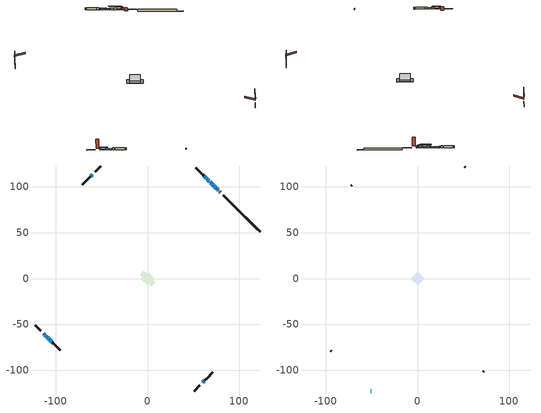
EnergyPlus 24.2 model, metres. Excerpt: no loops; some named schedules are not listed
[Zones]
conditioned space
 floor outside (Floor1 construction): -1.38,0 0,1.38 1.38,0 0,-1.38 z0.76
 floor adiabatic (AdiabaticFloorConstruction): -7.58,0 0,7.58 7.58,0 0,-7.58 z0.76
 floor foundation (Slab1 construction): -8.26,3.97 -3.97,8.26 8.26,-3.97 3.97,-8.26 z-1.62
 wall outside (RimJoist1 construction): 50.88,-122.83 57.07,-116.63 / -122.83,-50.88 -116.63,-57.07 / -50.88,122.83 -57.07,116.63 / 89.12,84.58 82.92,90.78 z0.76:1.06
 wall outside (AdiabaticWallConstruction 1): 79.67,94.04 78.78,94.93 / 78.12,95.58 77.67,96.03 z0.76:2.79
 wall outside (AdiabaticWallConstruction): -60.33,113.37 -60.88,112.83 / -113.37,-60.33 -112.61,-61.09 / 68.47,105.23 67.7,106 z0.76:1.98; 77.02,96.69 76.4,97.3 z0.76:1.55; 75.75,97.95 75.19,98.51 / 67.05,106.66 65.64,108.06 / 64.99,108.71 63.12,110.58 / 62.46,111.24 61.96,111.74 / -106.87,-66.84 -104.53,-69.17 z0.76:2.03; 74.54,99.17 72.47,101.23 / 71.81,101.89 70.25,103.45 z0.76:2.34; -61.53,112.17 -61.91,111.79 / 60.33,-113.37 60.89,-112.81 z0.76:1.93; -111.95,-61.75 -109.51,-64.19 z0.76:1.5; 69.6,104.11 69.13,104.58 / 61.54,-112.16 62.01,-111.69 z0.76:2.18; -108.85,-64.85 -107.52,-66.18 z0.76:2.89
 wall outside (Wall1 construction): 62.67,-111.03 63.86,-109.85 / -103.87,-69.83 -102.68,-71.02 / -62.57,111.14 -63.75,109.95 / 61.3,112.4 60.11,113.59 z0.76:3.2
 wall outside (Wall2 construction): 64.51,-109.19 71.3,-102.4 / -102.03,-71.67 -95.24,-78.46 / -64.41,109.29 -71.19,102.51 / 59.46,114.24 52.67,121.03 z0.76:3.2
 wall foundation (FoundationWall1 construction): 89.78,83.92,-1.62 89.78,83.92,0.76 118.13,55.57,0.76 118.13,55.57,-1.52 122.83,50.88,-1.52 122.83,50.88,-1.62
 window (WindowConstruction 9): -60.33,113.37 -60.88,112.83 z0.76:1.98
 window (WindowConstruction 8): -113.37,-60.33 -112.61,-61.09 z0.76:1.98
 window (WindowConstruction 10): 77.02,96.69 76.41,97.3 z0.76:1.55
 window (WindowConstruction 11): 75.75,97.95 75.19,98.51 z0.76:2.03
 window (WindowConstruction 12): 74.54,99.17 72.47,101.23 z0.76:2.34
 window (WindowConstruction 13): 71.81,101.89 70.25,103.45 z0.76:2.34
 window (WindowConstruction 14): -61.53,112.17 -61.91,111.79 z0.76:1.93
 window (WindowConstruction 15): 60.33,-113.37 60.89,-112.81 z0.76:1.93
 window (WindowConstruction 16): -111.95,-61.75 -109.51,-64.19 z0.76:1.5
 window (WindowConstruction): 69.59,104.11 69.13,104.58 z0.76:2.18
 window (WindowConstruction 1): 68.47,105.23 67.7,106 z0.76:1.98
 window (WindowConstruction 2): 67.04,106.66 65.64,108.06 z0.76:2.03
 window (WindowConstruction 3): 64.99,108.72 63.12,110.58 z0.76:2.03
 window (WindowConstruction 4): 62.46,111.24 61.96,111.74 z0.76:2.03
 window (WindowConstruction 5): 61.55,-112.16 62.01,-111.69 z0.76:2.18
 window (WindowConstruction 6): -108.85,-64.85 -107.52,-66.18 z0.76:2.89
 window (WindowConstruction 7): -106.87,-66.84 -104.53,-69.17 z0.76:2.03
 door (Door): 79.67,94.04 78.78,94.93 z0.76:2.79
 door (Door 1): 78.12,95.58 77.67,96.03 z0.76:2.79
 ceiling adiabatic (AdiabaticFloorConstruction): 0,-7.58 7.58,0 0,7.58 -7.58,0 z0.76
attic - vented
 floor to conditioned space (Floor2 construction Reversed): -7.58,0 0,7.58 7.58,0 0,-7.58 z3.2
 wall outside (AdiabaticWallConstruction): -50.88,-122.83 -50.49,-122.83 z0.76:1.98
 wall outside (Wall3 construction): 71.96,-101.75 72.44,-101.26 / -94.59,-79.12 -94.1,-79.6 / -71.85,101.85 -72.34,101.37 / 52.02,121.69 51.53,122.17 z0.76:3.2
 window (WindowConstruction 17): -50.88,-122.83 -50.49,-122.83 z0.76:1.98
 roof outside (Roof1 construction): 59.68,-114.03,3.2 52.29,-106.65,6.68 50.35,-108.59,6.68 57.73,-115.97,3.2; -114.03,-59.68,3.2 -106.65,-52.29,6.68 -108.59,-50.35,6.68 -115.97,-57.73,3.2; -59.68,114.03,3.2 -52.29,106.65,6.68 -50.35,108.59,6.68 -57.73,115.97,3.2; 80.32,93.38,3.2 72.94,86,6.68 74.89,84.05,6.68 82.27,91.44,3.2
shading: 74.54,99.16 78.88,94.82 79.17,95.11 74.83,99.45 z4.19; 73.33,100.38 77.61,96.09 77.91,96.38 73.62,100.67 z4.67; 70.6,103.1 76.4,97.3 76.69,97.59 70.89,103.39 z4.98; 68.38,105.32 73.68,100.02 73.97,100.31 68.68,105.61 z4.98; -63.78,109.93 -59.67,114.04 -59.96,114.33 -64.07,110.22 z4.57; 62.75,-110.95 58.47,-115.24 58.76,-115.53 63.05,-111.24 z4.57; -107.64,-66.06 -113.82,-59.88 -114.11,-60.17 -107.93,-66.35 z4.14; 68.98,104.72 69.74,103.97 70.03,104.26 69.28,105.01 z2.38; 65.5,108.2 67.19,106.51 67.48,106.81 65.79,108.49 z2.23; 62.98,110.73 65.13,108.57 65.42,108.86 63.27,111.02 z2.23; 61.82,111.89 62.6,111.1 62.89,111.39 62.11,112.18 z2.23; 62.15,-111.55 61.4,-112.3 61.69,-112.59 62.45,-111.84 z2.38; -107.38,-66.32 -108.99,-64.71 -109.29,-65 -107.67,-66.61 z3.09; -104.39,-69.32 -107.01,-66.69 -107.3,-66.99 -104.68,-69.61 z2.23
[Building]
Building 1: Terrain=Suburbs
[Site:Location]
London AP_ON: Latitude {deg}=43.03; Longitude {deg}=-81.15; Time Zone {hr}=-5; Elevation {m}=278; Keep Site Location Information=Yes
[Site:GroundTemperature:Shallow]
3.98693, 1.93205, 1.76749, 2.74264, 6.6573, 10.5537, 13.9317, 16.0716, 16.2534, 14.513, 11.2211, 7.44421
[Site:WaterMainsTemperature]
Calculation Method=Schedule; Temperature Schedule=mains temperature schedule
[Material] Roughness=Rough; Thermal Absorptance=0.9
Name | Thickness {m} | Conductivity {W/m-K} | Density {kg/m3} | Specific Heat {J/kg-K} | Solar Absorptance | Visible Absorptance
asphalt or fiberglass shingles | 0.00635 | 0.162714 | 1121.4 | 1465.45 | 0.4 | 0.4
ceiling loosefill ins | 0.254 | 0.0480833 | 16.02 | 1046.75 | 0.7 | 0.7
ceiling stud and cavity | 0.1397 | 0.157103 | 65.682 | 1177.47 | 0.7 | 0.7
concrete 4.0 in. | 0.1016 | 1.803125 | 2242.8 | 837.4 | 0.7 | 0.7
concrete 8.0 in. | 0.2032 | 1.803125 | 2242.8 | 837.4 | 0.7 | 0.7
door material | 0.04445 | 0.188738 | 512.64 | 1214.23 | 0.7 | 0.7
floor covering | 0.0127 | 0.0433444 | 54.468 | 1339.84 | 0.6 | 0.6
floor rigid ins; rim joist rigid ins | 0.051816 | 0.029427 | 32.04 | 1214.23 | 0.7 | 0.7
floor rigid ins 1; wall rigid ins | 0.512978 | 0.029427 | 32.04 | 1214.23 | 0.7 | 0.7
floor stud and cavity | 0.1397 | 0.458077 | 92.3553 | 1139.71 | 0.7 | 0.7
floor stud and cavity 1 | 0.1397 | 1.75129 | 37.0049 | 1207.88 | 0.7 | 0.7
furniture material conditioned space 1 | 0.1524 | 0.115458 | 640.8 | 1214.23 | 0.6 | 0.6
gypsum board | 0.0127 | 0.160291 | 801 | 837.4 | 0.6 | 0.6
gypsum board 1 | 0.0127 | 0.160291 | 801 | 837.4 | 0.7 | 0.7
osb sheathing 0.5 in. | 0.0127 | 0.115458 | 512.64 | 1214.23 | 0.7 | 0.7
osb sheathing 0.75 in. | 0.01905 | 0.115458 | 512.64 | 1214.23 | 0.7 | 0.7
osb sheathing 2.0 in. | 0.0508 | 0.115458 | 512.64 | 1214.23 | 0.7 | 0.7
rim joist stud and cavity | 0.0508 | 0.035244 | 125.044 | 1163.47 | 0.6 | 0.6
wall stud and cavity | 0.1397 | 0.0973478 | 139.0536 | 1170.24 | 0.7 | 0.7
wall stud and cavity 1 | 0.1397 | 0.0933394 | 139.0536 | 1170.24 | 0.7 | 0.7
wall stud and cavity 2 | 0.0889 | 6.1454 | 50.32683 | 1063.81 | 0.6 | 0.6
wall stud and cavity 3 | 0.0889 | 0.380278 | 52.3479 | 1209.89 | 0.7 | 0.7
wall stud and cavity 4 | 0.0889 | 0.391764 | 83.0341 | 1211.67 | 0.7 | 0.7
wood siding | 0.0254 | 0.102417 | 544.68 | 1172.36 | 0.4 | 0.4
wood siding 1 | 0.00254 | 0.102417 | 544.68 | 1172.36 | 0.4 | 0.4
wood siding 2; wood siding 3; wood siding 4 | 0.0254 | 0.102417 | 544.68 | 1172.36 | 0.7 | 0.7
[WindowMaterial:SimpleGlazingSystem]
Name | U-Factor {W/m2-K} | Solar Heat Gain Coefficient
WindowMaterial | 3.27223 | 0.55
WindowMaterial 1 | 3.28416 | 0.56
WindowMaterial 10 | 3.26542 | 0.53
WindowMaterial 11 | 3.27223 | 0.56
WindowMaterial 12 | 3.28075 | 0.66
WindowMaterial 13 | 3.26542 | 0.47
WindowMaterial 14 | 3.28075 | 0.52
WindowMaterial 15 | 3.28075 | 0.55
WindowMaterial 16 | 5.28224 | 0.67
WindowMaterial 2 | 3.27848 | 0.63
WindowMaterial 3 | 3.27961 | 0.65
WindowMaterial 4 | 3.2711 | 0.55
WindowMaterial 5 | 3.30687 | 0.63
WindowMaterial 6 | 3.29438 | 0.7
WindowMaterial 7 | 3.28927 | 0.6
WindowMaterial 8 | 3.30232 | 0.66
WindowMaterial 9 | 5.48835 | 0.71
[Construction]
AdiabaticFloorConstruction: floor stud and cavity 1, floor rigid ins 1, osb sheathing 0.75 in., floor covering
AdiabaticWallConstruction: wood siding 3, wall rigid ins, wall stud and cavity 3, gypsum board
AdiabaticWallConstruction 1: wood siding 4, wall rigid ins, wall stud and cavity 3, gypsum board
Door; Door 1: door material
Floor1 construction: floor stud and cavity, floor rigid ins, osb sheathing 0.75 in., floor covering
Floor2 construction Reversed: gypsum board, ceiling stud and cavity, ceiling loosefill ins
FoundationWall1 construction: concrete 8.0 in., gypsum board 1
furniture construction conditioned space 1: furniture material conditioned space 1
PartitionWallConstruction: gypsum board, wall stud and cavity 4, gypsum board
RimJoist1 construction: wood siding 2, rim joist rigid ins, osb sheathing 2.0 in., rim joist stud and cavity
Roof1 construction: asphalt or fiberglass shingles
Slab1 construction: concrete 4.0 in.
Wall1 construction: wood siding, osb sheathing 0.5 in., wall stud and cavity, gypsum board
Wall2 construction: wood siding, osb sheathing 0.5 in., wall stud and cavity 1, gypsum board
Wall3 construction: wood siding 1, wall stud and cavity 2
WindowConstruction: WindowMaterial
WindowConstruction 1: WindowMaterial 1
WindowConstruction 10: WindowMaterial 10
WindowConstruction 11: WindowMaterial 11
WindowConstruction 12: WindowMaterial 12
WindowConstruction 13; WindowConstruction 3: WindowMaterial 3
WindowConstruction 14: WindowMaterial 13
WindowConstruction 15: WindowMaterial 14
WindowConstruction 16: WindowMaterial 15
WindowConstruction 17: WindowMaterial 16
WindowConstruction 2: WindowMaterial 2
WindowConstruction 4: WindowMaterial 4
WindowConstruction 5: WindowMaterial 5
WindowConstruction 6: WindowMaterial 6
WindowConstruction 7: WindowMaterial 7
WindowConstruction 8: WindowMaterial 8
WindowConstruction 9: WindowMaterial 9
[Zone] Multiplier=1; Part of Total Floor Area=Yes
Name | Volume {m3}
attic - vented | 64.8872
conditioned space | 554.1
[Space]
Name | Zone | Volume {m3}
attic - vented 1 | attic - vented | 64.8872
conditioned space 1 | conditioned space | 554.1
[ZoneInfiltration:EffectiveLeakageArea]
infil attic - vented 1: Zone or Space=attic - vented 1; Schedule=Always On Discrete; Effective Air Leakage Area {cm2}=5012.51; Stack Coefficient=0.000411642; Wind Coefficient=1.37082e-05
[ZoneMixing]
whole house fan mix: Zone or Space=attic - vented; Schedule=Always On Continuous; Design Flow Rate Calculation Method=Flow/Zone; Design Flow Rate {m3/s}=0; Source Zone or Space=conditioned space
[SurfaceProperty:ExposedFoundationPerimeter]
Slab1: Exposed Perimeter Calculation Method=TotalExposedPerimeter; Total Exposed Perimeter {m}=46.737
[InternalMass] Zone or ZoneList=conditioned space; Space or SpaceList=conditioned space 1
Name | Construction | Surface Area {m2}
furniture mass conditioned space 1 | furniture construction conditioned space 1 | 89.5079
partition wall mass | PartitionWallConstruction | 223.77
[Lights]
interior lighting: Zone or ZoneList or Space or SpaceList=conditioned space 1; Schedule=interior lighting schedule; Design Level Calculation Method=LightingLevel; Lighting Level {W}=343.2; Return Air Fraction=0; Fraction Radiant=0.6; Fraction Visible=0.2; Fraction Replaceable=1
[People]
occupants: Zone or ZoneList or Space or SpaceList=conditioned space 1; Number of People Schedule=occupants schedule; Number of People Calculation Method=People; Number of People=3; Fraction Radiant=0.314171; Sensible Heat Fraction=0.56303; Activity Level Schedule=occupants activity schedule; Carbon Dioxide Generation Rate {m3/s-W}=0; Enable ASHRAE 55 Comfort Warnings=No; Mean Radiant Temperature Calculation Type=EnclosureAveraged
[ElectricEquipment] Zone or ZoneList or Space or SpaceList=conditioned space 1; Design Level Calculation Method=EquipmentLevel
Name | Schedule | Design Level {W} | Fraction Latent | Fraction Radiant | Fraction Lost
clothes dryer | clothes dryer schedule | 140.772 | 0.015 | 0.081 | 0.85
clothes washer | clothes washer schedule | 32.1985 | 0.03 | 0.162 | 0.7
cooking range | cooking range schedule | 215.147 | 0.08 | 0.432 | 0.2
dishwasher | dishwasher schedule | 66.8632 | 0.3 | 0.18 | 0.4
fridge | fridge schedule | 72.9452 | 0 | 0.6 | 0
mech vent bath fan 0 | mech vent bath fan 0 schedule | 50.2 | 0 | 0 | 1
mech vent house fan | mech vent house fan schedule | 0 | 0 | 0 | 1
mech vent house fan cfis | mech vent house fan cfis schedule | 0 | 0 | 0 | 0
mech vent range fan 0 | mech vent range fan 0 schedule | 57 | 0 | 0 | 1
misc plug loads | misc plug loads schedule | 494.7 | 0.045 | 0.513 | 0.1
whole house fan | Always On Discrete | 0 | 0 | 0 | 1
[OtherEquipment] Zone or ZoneList or Space or SpaceList=conditioned space 1; Design Level Calculation Method=EquipmentLevel
Name | Fuel Type | Schedule | Design Level {W} | Fraction Latent | Fraction Radiant | Fraction Lost
clothes dryer 1 | Electricity | clothes dryer schedule | 0 | 0.015 | 0.081 | 0.85
cooking range 1 | Electricity | cooking range schedule | 0 | 0.08 | 0.432 | 0.2
general water use latent | None | general water use schedule | 62.594 | 1 | 0 | 0
general water use sensible | None | general water use schedule | -61.6891 | 0 | 0.6 | 0
mech vent house fan latent load | None | Always On Discrete | 0 | 1 | 0 | 0
mech vent house fan sensible load | None | Always On Discrete | 0 | 0 | 0 | 0
water heater energy adjustment1 | NaturalGas | Always On Discrete | 0.01 | 0 | 0 | 1
[ZoneInfiltration:DesignFlowRate] Zone or ZoneList or Space or SpaceList=conditioned space 1; Schedule=Always On Discrete; Design Flow Rate Calculation Method=Flow/Zone; Design Flow Rate {m3/s}=0
infil flow; natural vent flow; whole house fan flow
[Foundation:Kiva]
Foundation Kiva 1: Initial Indoor Air Temperature {C}=18; Wall Height Above Grade {m}=0.759988; Wall Depth Below Slab {m}=0.2032
[Foundation:Kiva:Settings]
Soil Conductivity {W/m-K}=0.849921; Soil Density {kg/m3}=1842.3; Soil Specific Heat {J/kg-K}=418.7; Ground Solar Absorptivity=0.9; Ground Thermal Absorptivity=0.9; Ground Surface Roughness {m}=0.03; Far-Field Width {m}=40; Deep-Ground Boundary Condition=ZeroFlux; Deep-Ground Depth {m}=40; Minimum Cell Dimension {m}=0.2; Maximum Cell Growth Coefficient=3; Simulation Timestep=Timestep
[Exterior:Lights]
exterior lighting: Schedule=exterior lighting schedule; Design Level {W}=75.6
[Schedule:Constant]
Name | Hourly Value
Always On Continuous; mech vent house fan schedule; mech vent house fan cfis schedule; Always On Discrete | 1
occupants activity schedule | 117.228
fridge schedule | 0
[Schedule:Week:Daily]
interior lighting schedule Week Rule - Jan1-Jan27: interior lighting schedule day, interior lighting schedule day, interior lighting schedule day, interior lighting schedule day, interior lighting schedule day, interior lighting schedule day, interior lighting schedule day, interior lighting schedule default day, interior lighting schedule default day, interior lighting schedule default day, interior lighting schedule default day, interior lighting schedule default day
interior lighting schedule Week Rule - Jan28-Feb3: interior lighting schedule day, interior lighting schedule day, interior lighting schedule day, interior lighting schedule day, interior lighting schedule day 1, interior lighting schedule day 1, interior lighting schedule day 1, interior lighting schedule default day, interior lighting schedule default day, interior lighting schedule default day, interior lighting schedule default day, interior lighting schedule default day
interior lighting schedule Week Rule - Feb4-Feb24: interior lighting schedule day 1, interior lighting schedule day 1, interior lighting schedule day 1, interior lighting schedule day 1, interior lighting schedule day 1, interior lighting schedule day 1, interior lighting schedule day 1, interior lighting schedule default day, interior lighting schedule default day, interior lighting schedule default day, interior lighting schedule default day, interior lighting schedule default day
interior lighting schedule Week Rule - Feb25-Mar3: interior lighting schedule day 1, interior lighting schedule day 1, interior lighting schedule day 1, interior lighting schedule day 1, interior lighting schedule day 2, interior lighting schedule day 2, interior lighting schedule day 2, interior lighting schedule default day, interior lighting schedule default day, interior lighting schedule default day, interior lighting schedule default day, interior lighting schedule default day
interior lighting schedule Week Rule - Mar4-Mar31: interior lighting schedule day 2, interior lighting schedule day 2, interior lighting schedule day 2, interior lighting schedule day 2, interior lighting schedule day 2, interior lighting schedule day 2, interior lighting schedule day 2, interior lighting schedule default day, interior lighting schedule default day, interior lighting schedule default day, interior lighting schedule default day, interior lighting schedule default day
interior lighting schedule Week Rule - Apr1-Apr28: interior lighting schedule day 3, interior lighting schedule day 3, interior lighting schedule day 3, interior lighting schedule day 3, interior lighting schedule day 3, interior lighting schedule day 3, interior lighting schedule day 3, interior lighting schedule default day, interior lighting schedule default day, interior lighting schedule default day, interior lighting schedule default day, interior lighting schedule default day
interior lighting schedule Week Rule - Apr29-May5: interior lighting schedule day 3, interior lighting schedule day 3, interior lighting schedule day 4, interior lighting schedule day 4, interior lighting schedule day 4, interior lighting schedule day 4, interior lighting schedule day 4, interior lighting schedule default day, interior lighting schedule default day, interior lighting schedule default day, interior lighting schedule default day, interior lighting schedule default day
interior lighting schedule Week Rule - May6-May26: interior lighting schedule day 4, interior lighting schedule day 4, interior lighting schedule day 4, interior lighting schedule day 4, interior lighting schedule day 4, interior lighting schedule day 4, interior lighting schedule day 4, interior lighting schedule default day, interior lighting schedule default day, interior lighting schedule default day, interior lighting schedule default day, interior lighting schedule default day
interior lighting schedule Week Rule - May27-Jun2: interior lighting schedule day 4, interior lighting schedule day 4, interior lighting schedule day 4, interior lighting schedule day 4, interior lighting schedule day 4, interior lighting schedule day 5, interior lighting schedule day 5, interior lighting schedule default day, interior lighting schedule default day, interior lighting schedule default day, interior lighting schedule default day, interior lighting schedule default day
interior lighting schedule Week Rule - Jun3-Jun30: interior lighting schedule day 5, interior lighting schedule day 5, interior lighting schedule day 5, interior lighting schedule day 5, interior lighting schedule day 5, interior lighting schedule day 5, interior lighting schedule day 5, interior lighting schedule default day, interior lighting schedule default day, interior lighting schedule default day, interior lighting schedule default day, interior lighting schedule default day
interior lighting schedule Week Rule - Jul1-Jul28: interior lighting schedule day 6, interior lighting schedule day 6, interior lighting schedule day 6, interior lighting schedule day 6, interior lighting schedule day 6, interior lighting schedule day 6, interior lighting schedule day 6, interior lighting schedule default day, interior lighting schedule default day, interior lighting schedule default day, interior lighting schedule default day, interior lighting schedule default day
interior lighting schedule Week Rule - Jul29-Aug4: interior lighting schedule day 6, interior lighting schedule day 6, interior lighting schedule day 6, interior lighting schedule day 7, interior lighting schedule day 7, interior lighting schedule day 7, interior lighting schedule day 7, interior lighting schedule default day, interior lighting schedule default day, interior lighting schedule default day, interior lighting schedule default day, interior lighting schedule default day
interior lighting schedule Week Rule - Aug5-Aug25: interior lighting schedule day 7, interior lighting schedule day 7, interior lighting schedule day 7, interior lighting schedule day 7, interior lighting schedule day 7, interior lighting schedule day 7, interior lighting schedule day 7, interior lighting schedule default day, interior lighting schedule default day, interior lighting schedule default day, interior lighting schedule default day, interior lighting schedule default day
interior lighting schedule Week Rule - Aug26-Sep1: interior lighting schedule day 7, interior lighting schedule day 7, interior lighting schedule day 7, interior lighting schedule day 7, interior lighting schedule day 7, interior lighting schedule day 7, interior lighting schedule day 8, interior lighting schedule default day, interior lighting schedule default day, interior lighting schedule default day, interior lighting schedule default day, interior lighting schedule default day
interior lighting schedule Week Rule - Sep2-Sep29: interior lighting schedule day 8, interior lighting schedule day 8, interior lighting schedule day 8, interior lighting schedule day 8, interior lighting schedule day 8, interior lighting schedule day 8, interior lighting schedule day 8, interior lighting schedule default day, interior lighting schedule default day, interior lighting schedule default day, interior lighting schedule default day, interior lighting schedule default day
interior lighting schedule Week Rule - Sep30-Oct6: interior lighting schedule day 8, interior lighting schedule day 9, interior lighting schedule day 9, interior lighting schedule day 9, interior lighting schedule day 9, interior lighting schedule day 9, interior lighting schedule day 9, interior lighting schedule default day, interior lighting schedule default day, interior lighting schedule default day, interior lighting schedule default day, interior lighting schedule default day
interior lighting schedule Week Rule - Oct7-Oct27: interior lighting schedule day 9, interior lighting schedule day 9, interior lighting schedule day 9, interior lighting schedule day 9, interior lighting schedule day 9, interior lighting schedule day 9, interior lighting schedule day 9, interior lighting schedule default day, interior lighting schedule default day, interior lighting schedule default day, interior lighting schedule default day, interior lighting schedule default day
interior lighting schedule Week Rule - Oct28-Nov3: interior lighting schedule day 9, interior lighting schedule day 9, interior lighting schedule day 9, interior lighting schedule day 9, interior lighting schedule day 10, interior lighting schedule day 10, interior lighting schedule day 10, interior lighting schedule default day, interior lighting schedule default day, interior lighting schedule default day, interior lighting schedule default day, interior lighting schedule default day
interior lighting schedule Week Rule - Nov4-Nov24: interior lighting schedule day 10, interior lighting schedule day 10, interior lighting schedule day 10, interior lighting schedule day 10, interior lighting schedule day 10, interior lighting schedule day 10, interior lighting schedule day 10, interior lighting schedule default day, interior lighting schedule default day, interior lighting schedule default day, interior lighting schedule default day, interior lighting schedule default day
interior lighting schedule Week Rule - Nov25-Dec1: interior lighting schedule day 10, interior lighting schedule day 10, interior lighting schedule day 10, interior lighting schedule day 10, interior lighting schedule day 10, interior lighting schedule day 10, interior lighting schedule day 11, interior lighting schedule default day, interior lighting schedule default day, interior lighting schedule default day, interior lighting schedule default day, interior lighting schedule default day
interior lighting schedule Week Rule - Dec2-Dec31: interior lighting schedule day 11, interior lighting schedule day 11, interior lighting schedule day 11, interior lighting schedule day 11, interior lighting schedule day 11, interior lighting schedule day 11, interior lighting schedule day 11, interior lighting schedule default day, interior lighting schedule default day, interior lighting schedule default day, interior lighting schedule default day, interior lighting schedule default day
occupants schedule Week Rule - Jan1-Dec31: occupants schedule day, occupants schedule day, occupants schedule day, occupants schedule day, occupants schedule day, occupants schedule day, occupants schedule day, occupants schedule default day, occupants schedule default day, occupants schedule default day, occupants schedule default day, occupants schedule default day
clothes dryer schedule Week Rule - Jan1-Dec31: clothes dryer schedule day, clothes dryer schedule day, clothes dryer schedule day, clothes dryer schedule day, clothes dryer schedule day, clothes dryer schedule day, clothes dryer schedule day, clothes dryer schedule default day, clothes dryer schedule default day, clothes dryer schedule default day, clothes dryer schedule default day, clothes dryer schedule default day
clothes washer schedule Week Rule - Jan1-Dec31: clothes washer schedule day, clothes washer schedule day, clothes washer schedule day, clothes washer schedule day, clothes washer schedule day, clothes washer schedule day, clothes washer schedule day, clothes washer schedule default day, clothes washer schedule default day, clothes washer schedule default day, clothes washer schedule default day, clothes washer schedule default day
cooking range schedule Week Rule - Jan1-Dec31: cooking range schedule day, cooking range schedule day, cooking range schedule day, cooking range schedule day, cooking range schedule day, cooking range schedule day, cooking range schedule day, cooking range schedule default day, cooking range schedule default day, cooking range schedule default day, cooking range schedule default day, cooking range schedule default day
dishwasher schedule Week Rule - Jan1-Dec31: dishwasher schedule day, dishwasher schedule day, dishwasher schedule day, dishwasher schedule day, dishwasher schedule day, dishwasher schedule day, dishwasher schedule day, dishwasher schedule default day, dishwasher schedule default day, dishwasher schedule default day, dishwasher schedule default day, dishwasher schedule default day
mech vent bath fan 0 schedule Week Rule - Jan1-Dec31: mech vent bath fan 0 schedule day, mech vent bath fan 0 schedule day, mech vent bath fan 0 schedule day, mech vent bath fan 0 schedule day, mech vent bath fan 0 schedule day, mech vent bath fan 0 schedule day, mech vent bath fan 0 schedule day, mech vent bath fan 0 schedule default day, mech vent bath fan 0 schedule default day, mech vent bath fan 0 schedule default day, mech vent bath fan 0 schedule default day, mech vent bath fan 0 schedule default day
mech vent range fan 0 schedule Week Rule - Jan1-Dec31: mech vent range fan 0 schedule day, mech vent range fan 0 schedule day, mech vent range fan 0 schedule day, mech vent range fan 0 schedule day, mech vent range fan 0 schedule day, mech vent range fan 0 schedule day, mech vent range fan 0 schedule day, mech vent range fan 0 schedule default day, mech vent range fan 0 schedule default day, mech vent range fan 0 schedule default day, mech vent range fan 0 schedule default day, mech vent range fan 0 schedule default day
misc plug loads schedule Week Rule - Jan1-Dec31: misc plug loads schedule day, misc plug loads schedule day, misc plug loads schedule day, misc plug loads schedule day, misc plug loads schedule day, misc plug loads schedule day, misc plug loads schedule day, misc plug loads schedule default day, misc plug loads schedule default day, misc plug loads schedule default day, misc plug loads schedule default day, misc plug loads schedule default day
general water use schedule Week Rule - Jan1-Dec31: general water use schedule day, general water use schedule day, general water use schedule day, general water use schedule day, general water use schedule day, general water use schedule day, general water use schedule day, general water use schedule default day, general water use schedule default day, general water use schedule default day, general water use schedule default day, general water use schedule default day
exterior lighting schedule Week Rule - Jan1-Jan27: exterior lighting schedule day, exterior lighting schedule day, exterior lighting schedule day, exterior lighting schedule day, exterior lighting schedule day, exterior lighting schedule day, exterior lighting schedule day, exterior lighting schedule default day, exterior lighting schedule default day, exterior lighting schedule default day, exterior lighting schedule default day, exterior lighting schedule default day
exterior lighting schedule Week Rule - Jan28-Feb3: exterior lighting schedule day, exterior lighting schedule day, exterior lighting schedule day, exterior lighting schedule day, exterior lighting schedule day 1, exterior lighting schedule day 1, exterior lighting schedule day 1, exterior lighting schedule default day, exterior lighting schedule default day, exterior lighting schedule default day, exterior lighting schedule default day, exterior lighting schedule default day
exterior lighting schedule Week Rule - Feb4-Feb24: exterior lighting schedule day 1, exterior lighting schedule day 1, exterior lighting schedule day 1, exterior lighting schedule day 1, exterior lighting schedule day 1, exterior lighting schedule day 1, exterior lighting schedule day 1, exterior lighting schedule default day, exterior lighting schedule default day, exterior lighting schedule default day, exterior lighting schedule default day, exterior lighting schedule default day
exterior lighting schedule Week Rule - Feb25-Mar3: exterior lighting schedule day 1, exterior lighting schedule day 1, exterior lighting schedule day 1, exterior lighting schedule day 1, exterior lighting schedule day 2, exterior lighting schedule day 2, exterior lighting schedule day 2, exterior lighting schedule default day, exterior lighting schedule default day, exterior lighting schedule default day, exterior lighting schedule default day, exterior lighting schedule default day
exterior lighting schedule Week Rule - Mar4-Mar31: exterior lighting schedule day 2, exterior lighting schedule day 2, exterior lighting schedule day 2, exterior lighting schedule day 2, exterior lighting schedule day 2, exterior lighting schedule day 2, exterior lighting schedule day 2, exterior lighting schedule default day, exterior lighting schedule default day, exterior lighting schedule default day, exterior lighting schedule default day, exterior lighting schedule default day
exterior lighting schedule Week Rule - Apr1-Apr28: exterior lighting schedule day 3, exterior lighting schedule day 3, exterior lighting schedule day 3, exterior lighting schedule day 3, exterior lighting schedule day 3, exterior lighting schedule day 3, exterior lighting schedule day 3, exterior lighting schedule default day, exterior lighting schedule default day, exterior lighting schedule default day, exterior lighting schedule default day, exterior lighting schedule default day
exterior lighting schedule Week Rule - Apr29-May5: exterior lighting schedule day 3, exterior lighting schedule day 3, exterior lighting schedule day 4, exterior lighting schedule day 4, exterior lighting schedule day 4, exterior lighting schedule day 4, exterior lighting schedule day 4, exterior lighting schedule default day, exterior lighting schedule default day, exterior lighting schedule default day, exterior lighting schedule default day, exterior lighting schedule default day
exterior lighting schedule Week Rule - May6-May26: exterior lighting schedule day 4, exterior lighting schedule day 4, exterior lighting schedule day 4, exterior lighting schedule day 4, exterior lighting schedule day 4, exterior lighting schedule day 4, exterior lighting schedule day 4, exterior lighting schedule default day, exterior lighting schedule default day, exterior lighting schedule default day, exterior lighting schedule default day, exterior lighting schedule default day
exterior lighting schedule Week Rule - May27-Jun2: exterior lighting schedule day 4, exterior lighting schedule day 4, exterior lighting schedule day 4, exterior lighting schedule day 4, exterior lighting schedule day 4, exterior lighting schedule day 5, exterior lighting schedule day 5, exterior lighting schedule default day, exterior lighting schedule default day, exterior lighting schedule default day, exterior lighting schedule default day, exterior lighting schedule default day
exterior lighting schedule Week Rule - Jun3-Jun30: exterior lighting schedule day 5, exterior lighting schedule day 5, exterior lighting schedule day 5, exterior lighting schedule day 5, exterior lighting schedule day 5, exterior lighting schedule day 5, exterior lighting schedule day 5, exterior lighting schedule default day, exterior lighting schedule default day, exterior lighting schedule default day, exterior lighting schedule default day, exterior lighting schedule default day
exterior lighting schedule Week Rule - Jul1-Jul28: exterior lighting schedule day 6, exterior lighting schedule day 6, exterior lighting schedule day 6, exterior lighting schedule day 6, exterior lighting schedule day 6, exterior lighting schedule day 6, exterior lighting schedule day 6, exterior lighting schedule default day, exterior lighting schedule default day, exterior lighting schedule default day, exterior lighting schedule default day, exterior lighting schedule default day
exterior lighting schedule Week Rule - Jul29-Aug4: exterior lighting schedule day 6, exterior lighting schedule day 6, exterior lighting schedule day 6, exterior lighting schedule day 7, exterior lighting schedule day 7, exterior lighting schedule day 7, exterior lighting schedule day 7, exterior lighting schedule default day, exterior lighting schedule default day, exterior lighting schedule default day, exterior lighting schedule default day, exterior lighting schedule default day
exterior lighting schedule Week Rule - Aug5-Aug25: exterior lighting schedule day 7, exterior lighting schedule day 7, exterior lighting schedule day 7, exterior lighting schedule day 7, exterior lighting schedule day 7, exterior lighting schedule day 7, exterior lighting schedule day 7, exterior lighting schedule default day, exterior lighting schedule default day, exterior lighting schedule default day, exterior lighting schedule default day, exterior lighting schedule default day
exterior lighting schedule Week Rule - Aug26-Sep1: exterior lighting schedule day 7, exterior lighting schedule day 7, exterior lighting schedule day 7, exterior lighting schedule day 7, exterior lighting schedule day 7, exterior lighting schedule day 7, exterior lighting schedule day 8, exterior lighting schedule default day, exterior lighting schedule default day, exterior lighting schedule default day, exterior lighting schedule default day, exterior lighting schedule default day
exterior lighting schedule Week Rule - Sep2-Sep29: exterior lighting schedule day 8, exterior lighting schedule day 8, exterior lighting schedule day 8, exterior lighting schedule day 8, exterior lighting schedule day 8, exterior lighting schedule day 8, exterior lighting schedule day 8, exterior lighting schedule default day, exterior lighting schedule default day, exterior lighting schedule default day, exterior lighting schedule default day, exterior lighting schedule default day
[Schedule:Year]
interior lighting schedule: interior lighting schedule Week Rule - Jan1-Jan27, 1, 1, 1, 27, interior lighting schedule Week Rule - Jan28-Feb3, 1, 28, 2, 3, interior lighting schedule Week Rule - Feb4-Feb24, 2, 4, 2, 24, interior lighting schedule Week Rule - Feb25-Mar3, 2, 25, 3, 3, interior lighting schedule Week Rule - Mar4-Mar31, 3, 4, 3, 31, interior lighting schedule Week Rule - Apr1-Apr28, 4, 1, 4, 28, interior lighting schedule Week Rule - Apr29-May5, 4, 29, 5, 5, interior lighting schedule Week Rule - May6-May26, 5, 6, 5, 26, interior lighting schedule Week Rule - May27-Jun2, 5, 27, 6, 2, interior lighting schedule Week Rule - Jun3-Jun30, 6, 3, 6, 30, interior lighting schedule Week Rule - Jul1-Jul28, 7, 1, 7, 28, interior lighting schedule Week Rule - Jul29-Aug4, 7, 29, 8, 4, interior lighting schedule Week Rule - Aug5-Aug25, 8, 5, 8, 25, interior lighting schedule Week Rule - Aug26-Sep1, 8, 26, 9, 1, interior lighting schedule Week Rule - Sep2-Sep29, 9, 2, 9, 29, interior lighting schedule Week Rule - Sep30-Oct6, 9, 30, 10, 6, interior lighting schedule Week Rule - Oct7-Oct27, 10, 7, 10, 27, interior lighting schedule Week Rule - Oct28-Nov3, 10, 28, 11, 3, interior lighting schedule Week Rule - Nov4-Nov24, 11, 4, 11, 24, interior lighting schedule Week Rule - Nov25-Dec1, 11, 25, 12, 1, interior lighting schedule Week Rule - Dec2-Dec31, 12, 2, 12, 31
occupants schedule: occupants schedule Week Rule - Jan1-Dec31, 1, 1, 12, 31
clothes dryer schedule: clothes dryer schedule Week Rule - Jan1-Dec31, 1, 1, 12, 31
clothes washer schedule: clothes washer schedule Week Rule - Jan1-Dec31, 1, 1, 12, 31
cooking range schedule: cooking range schedule Week Rule - Jan1-Dec31, 1, 1, 12, 31
dishwasher schedule: dishwasher schedule Week Rule - Jan1-Dec31, 1, 1, 12, 31
mech vent bath fan 0 schedule: mech vent bath fan 0 schedule Week Rule - Jan1-Dec31, 1, 1, 12, 31
mech vent range fan 0 schedule: mech vent range fan 0 schedule Week Rule - Jan1-Dec31, 1, 1, 12, 31
misc plug loads schedule: misc plug loads schedule Week Rule - Jan1-Dec31, 1, 1, 12, 31
general water use schedule: general water use schedule Week Rule - Jan1-Dec31, 1, 1, 12, 31
exterior lighting schedule: exterior lighting schedule Week Rule - Jan1-Jan27, 1, 1, 1, 27, exterior lighting schedule Week Rule - Jan28-Feb3, 1, 28, 2, 3, exterior lighting schedule Week Rule - Feb4-Feb24, 2, 4, 2, 24, exterior lighting schedule Week Rule - Feb25-Mar3, 2, 25, 3, 3, exterior lighting schedule Week Rule - Mar4-Mar31, 3, 4, 3, 31, exterior lighting schedule Week Rule - Apr1-Apr28, 4, 1, 4, 28, exterior lighting schedule Week Rule - Apr29-May5, 4, 29, 5, 5, exterior lighting schedule Week Rule - May6-May26, 5, 6, 5, 26, exterior lighting schedule Week Rule - May27-Jun2, 5, 27, 6, 2, exterior lighting schedule Week Rule - Jun3-Jun30, 6, 3, 6, 30, exterior lighting schedule Week Rule - Jul1-Jul28, 7, 1, 7, 28, exterior lighting schedule Week Rule - Jul29-Aug4, 7, 29, 8, 4, exterior lighting schedule Week Rule - Aug5-Aug25, 8, 5, 8, 25, exterior lighting schedule Week Rule - Aug26-Sep1, 8, 26, 9, 1, exterior lighting schedule Week Rule - Sep2-Sep29, 9, 2, 9, 29, exterior lighting schedule Week Rule - Sep30-Oct6, 9, 30, 10, 6, exterior lighting schedule Week Rule - Oct7-Oct27, 10, 7, 10, 27, exterior lighting schedule Week Rule - Oct28-Nov3, 10, 28, 11, 3, exterior lighting schedule Week Rule - Nov4-Nov24, 11, 4, 11, 24, exterior lighting schedule Week Rule - Nov25-Dec1, 11, 25, 12, 1, exterior lighting schedule Week Rule - Dec2-Dec31, 12, 2, 12, 31
[Schedule:Compact]
mains temperature schedule: Through: 01/01, For: AllDays, Until: 24:00, 7.96722, Through: 01/02, For: AllDays, Until: 24:00, 7.89722, Through: 01/03, For: AllDays, Until: 24:00, 7.82778, Through: 01/04, For: AllDays, Until: 24:00, 7.76, Through: 01/05, For: AllDays, Until: 24:00, 7.69333, Through: 01/06, For: AllDays, Until: 24:00, 7.62778, Through: 01/07, For: AllDays, Until: 24:00, 7.56389, Through: 01/08, For: AllDays, Until: 24:00, 7.50167, Through: 01/09, For: AllDays, Until: 24:00, 7.44056, Through: 01/10, For: AllDays, Until: 24:00, 7.38056, Through: 01/11, For: AllDays, Until: 24:00, 7.32222, Through: 01/12, For: AllDays, Until: 24:00, 7.26556, Through: 01/13, For: AllDays, Until: 24:00, 7.21, Through: 01/14, For: AllDays, Until: 24:00, 7.15556, Through: 01/15, For: AllDays, Until: 24:00, 7.10333, Through: 01/16, For: AllDays, Until: 24:00, 7.05222, Through: 01/17, For: AllDays, Until: 24:00, 7.00278, Through: 01/18, For: AllDays, Until: 24:00, 6.955, Through: 01/19, For: AllDays, Until: 24:00, 6.90833, Through: 01/20, For: AllDays, Until: 24:00, 6.86389, Through: 01/21, For: AllDays, Until: 24:00, 6.82056, Through: 01/22, For: AllDays, Until: 24:00, 6.77889, Through: 01/23, For: AllDays, Until: 24:00, 6.73889, Through: 01/24, For: AllDays, Until: 24:00, 6.7, Through: 01/25, For: AllDays, Until: 24:00, 6.66333, Through: 01/26, For: AllDays, Until: 24:00, 6.62833, Through: 01/27, For: AllDays, Until: 24:00, 6.59444, Through: 01/28, For: AllDays, Until: 24:00, 6.56278, Through: 01/29, For: AllDays, Until: 24:00, 6.53222, Through: 01/30, For: AllDays, Until: 24:00, 6.50389, Through: 01/31, For: AllDays, Until: 24:00, 6.47722, Through: 02/01, For: AllDays, Until: 24:00, 6.45167, Through: 02/02, For: AllDays, Until: 24:00, 6.42833, Through: 02/03, For: AllDays, Until: 24:00, 6.40667, Through: 02/04, For: AllDays, Until: 24:00, 6.38611, Through: 02/05, For: AllDays, Until: 24:00, 6.36778, Through: 02/06, For: AllDays, Until: 24:00, 6.35111, Through: 02/07, For: AllDays, Until: 24:00, 6.33611, Through: 02/08, For: AllDays, Until: 24:00, 6.32333, Through: 02/09, For: AllDays, Until: 24:00, 6.31167, Through: 02/10, For: AllDays, Until: 24:00, 6.30222, Through: 02/11, For: AllDays, Until: 24:00, 6.29389, Through: 02/12, For: AllDays, Until: 24:00, 6.28778, Through: 02/13, For: AllDays, Until: 24:00, 6.28333, Through: 02/14, For: AllDays, Until: 24:00, 6.28056, Through: 02/15, For: AllDays, Until: 24:00, 6.27944, Through: 02/16, For: AllDays, Until: 24:00, 6.28, Through: 02/17, For: AllDays, Until: 24:00, 6.28278, Through: 02/18, For: AllDays, Until: 24:00, 6.28722, Through: 02/19, For: AllDays, Until: 24:00, 6.29278, Through: 02/20, For: AllDays, Until: 24:00, 6.30056, Through: 02/21, For: AllDays, Until: 24:00, 6.31, Through: 02/22, For: AllDays, Until: 24:00, 6.32111, Through: 02/23, For: AllDays, Until: 24:00, 6.33444, Through: 02/24, For: AllDays, Until: 24:00, 6.34889, Through: 02/25, For: AllDays, Until: 24:00, 6.36556, Through: 02/26, For: AllDays, Until: 24:00, 6.38333, Through: 02/27, For: AllDays, Until: 24:00, 6.40333, Through: 02/28, For: AllDays, Until: 24:00, 6.425, Through: 03/01, For: AllDays, Until: 24:00, 6.44833, Through: 03/02, For: AllDays, Until: 24:00, 6.47278, Through: 03/03, For: AllDays, Until: 24:00, 6.49944, Through: 03/04, For: AllDays, Until: 24:00, 6.52778, Through: 03/05, For: AllDays, Until: 24:00, 6.55778, Through: 03/06, For: AllDays, Until: 24:00, 6.58944, Through: 03/07, For: AllDays, Until: 24:00, 6.62278, Through: 03/08, For: AllDays, Until: 24:00, 6.65778, Through: 03/09, For: AllDays, Until: 24:00, 6.69444, Through: 03/10, For: AllDays, Until: 24:00, 6.73278, Through: 03/11, For: AllDays, Until: 24:00, 6.77278, Through: 03/12, For: AllDays, Until: 24:00, 6.81389, Through: 03/13, For: AllDays, Until: 24:00, 6.85722, Through: 03/14, For: AllDays, Until: 24:00, 6.90167, Through: 03/15, For: AllDays, Until: 24:00, 6.94778, Through: 03/16, For: AllDays, Until: 24:00, 6.99556, Through: 03/17, For: AllDays, Until: 24:00, 7.045, Through: 03/18, For: AllDays, Until: 24:00, 7.09556, Through: 03/19, For: AllDays, Until: 24:00, 7.14778, Through: 03/20, For: AllDays, Until: 24:00, 7.20167, Through: 03/21, For: AllDays, Until: 24:00, 7.25667, Through: 03/22, For: AllDays, Until: 24:00, 7.31333, Through: 03/23, For: AllDays, Until: 24:00, 7.37167, Through: 03/24, For: AllDays, Until: 24:00, 7.43111, Through: 03/25, For: AllDays, Until: 24:00, 7.49222, Through: 03/26, For: AllDays, Until: 24:00, 7.55444, Through: 03/27, For: AllDays, Until: 24:00, 7.61833, Through: 03/28, For: AllDays, Until: 24:00, 7.68333, Through: 03/29, For: AllDays, Until: 24:00, 7.74944, Through: 03/30, For: AllDays, Until: 24:00, 7.81722, Through: 03/31, For: AllDays, Until: 24:00, 7.88667, Through: 04/01, For: AllDays, Until: 24:00, 7.95667, Through: 04/02, For: AllDays, Until: 24:00, 8.02833, Through: 04/03, For: AllDays, Until: 24:00, 8.10111, Through: 04/04, For: AllDays, Until: 24:00, 8.175, Through: 04/05, For: AllDays, Until: 24:00, 8.25, Through: 04/06, For: AllDays, Until: 24:00, 8.32667, Through: 04/07, For: AllDays, Until: 24:00, 8.40389, Through: 04/08, For: AllDays, Until: 24:00, 8.48278, Through: 04/09, For: AllDays, Until: 24:00, 8.56222, Through: 04/10, For: AllDays, Until: 24:00, 8.64278, Through: 04/11, For: AllDays, Until: 24:00, 8.725, Through: 04/12, For: AllDays, Until: 24:00, 8.80778, Through: 04/13, For: AllDays, Until: 24:00, 8.89167, Through: 04/14, For: AllDays, Until: 24:00, 8.97611, Through: 04/15, For: AllDays, Until: 24:00, 9.06167, Through: 04/16, For: AllDays, Until: 24:00, 9.14833, Through: 04/17, For: AllDays, Until: 24:00, 9.23611, Through: 04/18, For: AllDays, Until: 24:00, 9.32444, Through: 04/19, For: AllDays, Until: 24:00, 9.41389, Through: 04/20, For: AllDays, Until: 24:00, 9.50389, Through: 04/21, For: AllDays, Until: 24:00, 9.595, Through: 04/22, For: AllDays, Until: 24:00, 9.68667, Through: 04/23, For: AllDays, Until: 24:00, 9.77889, Through: 04/24, For: AllDays, Until: 24:00, 9.87222, Through: 04/25, For: AllDays, Until: 24:00, 9.96556, Through: 04/26, For: AllDays, Until: 24:00, 10.06, Through: 04/27, For: AllDays, Until: 24:00, 10.1556, Through: 04/28, For: AllDays, Until: 24:00, 10.2511, Through: 04/29, For: AllDays, Until: 24:00, 10.3472, Through: 04/30, For: AllDays, Until: 24:00, 10.4439, Through: 05/01, For: AllDays, Until: 24:00, 10.5411, Through: 05/02, For: AllDays, Until: 24:00, 10.6389, Through: 05/03, For: AllDays, Until: 24:00, 10.7372, Through: 05/04, For: AllDays, Until: 24:00, 10.8361, Through: 05/05, For: AllDays, Until: 24:00, 10.935, Through: 05/06, For: AllDays, Until: 24:00, 11.0344, Through: 05/07, For: AllDays, Until: 24:00, 11.1344, Through: 05/08, For: AllDays, Until: 24:00, 11.2344, Through: 05/09, For: AllDays, Until: 24:00, 11.335, Through: 05/10, For: AllDays, Until: 24:00, 11.4356, Through: 05/11, For: AllDays, Until: 24:00, 11.5361, Through: 05/12, For: AllDays, Until: 24:00, 11.6372, Through: 05/13, For: AllDays, Until: 24:00, 11.7383, Through: 05/14, For: AllDays, Until: 24:00, 11.84, Through: 05/15, For: AllDays, Until: 24:00, 11.9411, Through: 05/16, For: AllDays, Until: 24:00, 12.0428, Through: 05/17, For: AllDays, Until: 24:00, 12.1444, Through: 05/18, For: AllDays, Until: 24:00, 12.2456, Through: 05/19, For: AllDays, Until: 24:00, 12.3472, Through: 05/20, For: AllDays, Until: 24:00, 12.4489, Through: 05/21, For: AllDays, Until: 24:00, 12.55, Through: 05/22, For: AllDays, Until: 24:00, 12.6517, Through: 05/23, For: AllDays, Until: 24:00, 12.7528, Through: 05/24, For: AllDays, Until: 24:00, 12.8533, Through: 05/25, For: AllDays, Until: 24:00, 12.9544, Through: 05/26, For: AllDays, Until: 24:00, 13.055, Through: 05/27, For: AllDays, Until: 24:00, 13.155, Through: 05/28, For: AllDays, Until: 24:00, 13.255, Through: 05/29, For: AllDays, Until: 24:00, 13.355, Through: 05/30, For: AllDays, Until: 24:00, 13.4539, Through: 05/31, For: AllDays, Until: 24:00, 13.5533, Through: 06/01, For: AllDays, Until: 24:00, 13.6517, Through: 06/02, For: AllDays, Until: 24:00, 13.75, Through: 06/03, For: AllDays, Until: 24:00, 13.8472, Through: 06/04, For: AllDays, Until: 24:00, 13.9444, Through: 06/05, For: AllDays, Until: 24:00, 14.0411, Through: 06/06, For: AllDays, Until: 24:00, 14.1372, Through: 06/07, For: AllDays, Until: 24:00, 14.2328, Through: 06/08, For: AllDays, Until: 24:00, 14.3278, Through: 06/09, For: AllDays, Until: 24:00, 14.4217, Through: 06/10, For: AllDays, Until: 24:00, 14.5156, Through: 06/11, For: AllDays, Until: 24:00, 14.6083, Through: 06/12, For: AllDays, Until: 24:00, 14.7006, Through: 06/13, For: AllDays, Until: 24:00, 14.7922, Through: 06/14, For: AllDays, Until: 24:00, 14.8828, Through: 06/15, For: AllDays, Until: 24:00, 14.9728, Through: 06/16, For: AllDays, Until: 24:00, 15.0617, Through: 06/17, For: AllDays, Until: 24:00, 15.15, Through: 06/18, For: AllDays, Until: 24:00, 15.2372, Through: 06/19, For: AllDays, Until: 24:00, 15.3233, Through: 06/20, For: AllDays, Until: 24:00, 15.4089, Through: 06/21, For: AllDays, Until: 24:00, 15.4933, Through: 06/22, For: AllDays, Until: 24:00, 15.5772, Through: 06/23, For: AllDays, Until: 24:00, 15.6594, Through: 06/24, For: AllDays, Until: 24:00, 15.7411, Through: 06/25, For: AllDays, Until: 24:00, 15.8217, Through: 06/26, For: AllDays, Until: 24:00, 15.9006, Through: 06/27, For: AllDays, Until: 24:00, 15.9789, Through: 06/28, For: AllDays, Until: 24:00, 16.0561, Through: 06/29, For: AllDays, Until: 24:00, 16.1322, Through: 06/30, For: AllDays, Until: 24:00, 16.2072, Through: 07/01, For: AllDays, Until: 24:00, 16.2806, Through: 07/02, For: AllDays, Until: 24:00, 16.3528, Through: 07/03, For: AllDays, Until: 24:00, 16.4244, Through: 07/04, For: AllDays, Until: 24:00, 16.4939, Through: 07/05, For: AllDays, Until: 24:00, 16.5628, Through: 07/06, For: AllDays, Until: 24:00, 16.63, Through: 07/07, For: AllDays, Until: 24:00, 16.6961, Through: 07/08, For: AllDays, Until: 24:00, 16.7606, Through: 07/09, For: AllDays, Until: 24:00, 16.8239, Through: 07/10, For: AllDays, Until: 24:00, 16.8861, Through: 07/11, For: AllDays, Until: 24:00, 16.9467, Through: 07/12, For: AllDays, Until: 24:00, 17.0056, Through: 07/13, For: AllDays, Until: 24:00, 17.0633, Through: 07/14, For: AllDays, Until: 24:00, 17.12, Through: 07/15, For: AllDays, Until: 24:00, 17.1744, Through: 07/16, For: AllDays, Until: 24:00, 17.2278, Through: 07/17, For: AllDays, Until: 24:00, 17.28, Through: 07/18, For: AllDays, Until: 24:00, 17.33, Through: 07/19, For: AllDays, Until: 24:00, 17.3789, Through: 07/20, For: AllDays, Until: 24:00, 17.4261, Through: 07/21, For: AllDays, Until: 24:00, 17.4717, Through: 07/22, For: AllDays, Until: 24:00, 17.5161, Through: 07/23, For: AllDays, Until: 24:00, 17.5583, Through: 07/24, For: AllDays, Until: 24:00, 17.5994, Through: 07/25, For: AllDays, Until: 24:00, 17.6389, Through: 07/26, For: AllDays, Until: 24:00, 17.6767, Through: 07/27, For: AllDays, Until: 24:00, 17.7128, Through: 07/28, For: AllDays, Until: 24:00, 17.7472, Through: 07/29, For: AllDays, Until: 24:00, 17.78, Through: 07/30, For: AllDays, Until: 24:00, 17.8111, Through: 07/31, For: AllDays, Until: 24:00, 17.8406, Through: 08/01, For: AllDays, Until: 24:00, 17.8683, Through: 08/02, For: AllDays, Until: 24:00, 17.8944, Through: 08/03, For: AllDays, Until: 24:00, 17.9189, Through: 08/04, For: AllDays, Until: 24:00, 17.9417, Through: 08/05, For: AllDays, Until: 24:00, 17.9628, Through: 08/06, For: AllDays, Until: 24:00, 17.9822, Through: 08/07, For: AllDays, Until: 24:00, 18, Through: 08/08, For: AllDays, Until: 24:00, 18.0156, Through: 08/09, For: AllDays, Until: 24:00, 18.03, Through: 08/10, For: AllDays, Until: 24:00, 18.0422, Through: 08/11, For: AllDays, Until: 24:00, 18.0533, Through: 08/12, For: AllDays, Until: 24:00, 18.0622, Through: 08/13, For: AllDays, Until: 24:00, 18.0694, Through: 08/14, For: AllDays, Until: 24:00, 18.0744, Through: 08/15, For: AllDays, Until: 24:00, 18.0783, Through: 08/16, For: AllDays, Until: 24:00, 18.0806, Through: 08/17, For: AllDays, Until: 24:00, 18.0806, Through: 08/18, For: AllDays, Until: 24:00, 18.0789, Through: 08/19, For: AllDays, Until: 24:00, 18.0761, Through: 08/20, For: AllDays, Until: 24:00, 18.0711, Through: 08/21, For: AllDays, Until: 24:00, 18.0639, Through: 08/22, For: AllDays, Until: 24:00, 18.0556, Through: 08/23, For: AllDays, Until: 24:00, 18.0456, Through: 08/24, For: AllDays, Until: 24:00, 18.0333, Through: 08/25, For: AllDays, Until: 24:00, 18.0194, Through: 08/26, For: AllDays, Until: 24:00, 18.0044, Through: 08/27, For: AllDays, Until: 24:00, 17.9872, Through: 08/28, For: AllDays, Until: 24:00, 17.9683, Through: 08/29, For: AllDays, Until: 24:00, 17.9478, Through: 08/30, For: AllDays, Until: 24:00, 17.9256, Through: 08/31, For: AllDays, Until: 24:00, 17.9011, Through: 09/01, For: AllDays, Until: 24:00, 17.8756, Through: 09/02, For: AllDays, Until: 24:00, 17.8483, Through: 09/03, For: AllDays, Until: 24:00, 17.8189, Through: 09/04, For: AllDays, Until: 24:00, 17.7883, Through: 09/05, For: AllDays, Until: 24:00, 17.7561, Through: 09/06, For: AllDays, Until: 24:00, 17.7222, Through: 09/07, For: AllDays, Until: 24:00, 17.6861, Through: 09/08, For: AllDays, Until: 24:00, 17.6489, Through: 09/09, For: AllDays, Until: 24:00, 17.61, Through: 09/10, For: AllDays, Until: 24:00, 17.5694, Through: 09/11, For: AllDays, Until: 24:00, 17.5272, Through: 09/12, For: AllDays, Until: 24:00, 17.4833, Through: 09/13, For: AllDays, Until: 24:00, 17.4383, Through: 09/14, For: AllDays, Until: 24:00, 17.3917, Through: 09/15, For: AllDays, Until: 24:00, 17.3433, Through: 09/16, For: AllDays, Until: 24:00, 17.2933, Through: 09/17, For: AllDays, Until: 24:00, 17.2417, Through: 09/18, For: AllDays, Until: 24:00, 17.1889, Through: 09/19, For: AllDays, Until: 24:00, 17.1344, Through: 09/20, For: AllDays, Until: 24:00, 17.0783, Through: 09/21, For: AllDays, Until: 24:00, 17.0211, Through: 09/22, For: AllDays, Until: 24:00, 16.9622, Through: 09/23, For: AllDays, Until: 24:00, 16.9022, Through: 09/24, For: AllDays, Until: 24:00, 16.8406, Through: 09/25, For: AllDays, Until: 24:00, 16.7778, Through: 09/26, For: AllDays, Until: 24:00, 16.7133, Through: 09/27, For: AllDays, Until: 24:00, 16.6478, Through: 09/28, For: AllDays, Until: 24:00, 16.5806, Through: 09/29, For: AllDays, Until: 24:00, 16.5122, Through: 09/30, For: AllDays, Until: 24:00, 16.4428, Through: 10/01, For: AllDays, Until: 24:00, 16.3717, Through: 10/02, For: AllDays, Until: 24:00, 16.3, Through: 10/03, For: AllDays, Until: 24:00, 16.2267, Through: 10/04, For: AllDays, Until: 24:00, 16.1522, Through: 10/05, For: AllDays, Until: 24:00, 16.0761, Through: 10/06, For: AllDays, Until: 24:00, 15.9994, Through: 10/07, For: AllDays, Until: 24:00, 15.9217, Through: 10/08, For: AllDays, Until: 24:00, 15.8422, Through: 10/09, For: AllDays, Until: 24:00, 15.7622, Through: 10/10, For: AllDays, Until: 24:00, 15.6811, Through: 10/11, For: AllDays, Until: 24:00, 15.5989, Through: 10/12, For: AllDays, Until: 24:00, 15.5156, Through: 10/13, For: AllDays, Until: 24:00, 15.4311, Through: 10/14, For: AllDays, Until: 24:00, 15.3461, Through: 10/15, For: AllDays, Until: 24:00, 15.26, Through: 10/16, For: AllDays, Until: 24:00, 15.1728, Through: 10/17, For: AllDays, Until: 24:00, 15.085, Through: 10/18, For: AllDays, Until: 24:00, 14.9961, Through: 10/19, For: AllDays, Until: 24:00, 14.9067, Through: 10/20, For: AllDays, Until: 24:00, 14.8161, Through: 10/21, For: AllDays, Until: 24:00, 14.725, Through: 10/22, For: AllDays, Until: 24:00, 14.6328, Through: 10/23, For: AllDays, Until: 24:00, 14.54, Through: 10/24, For: AllDays, Until: 24:00, 14.4467, Through: 10/25, For: AllDays, Until: 24:00, 14.3528, Through: 10/26, For: AllDays, Until: 24:00, 14.2578, Through: 10/27, For: AllDays, Until: 24:00, 14.1622, Through: 10/28, For: AllDays, Until: 24:00, 14.0667, Through: 10/29, For: AllDays, Until: 24:00, 13.97, Through: 10/30, For: AllDays, Until: 24:00, 13.8728, Through: 10/31, For: AllDays, Until: 24:00, 13.7756, Through: 11/01, For: AllDays, Until: 24:00, 13.6778, Through: 11/02, For: AllDays, Until: 24:00, 13.5789, Through: 11/03, For: AllDays, Until: 24:00, 13.48, Through: 11/04, For: AllDays, Until: 24:00, 13.3811, Through: 11/05, For: AllDays, Until: 24:00, 13.2817, Through: 11/06, For: AllDays, Until: 24:00, 13.1817, Through: 11/07, For: AllDays, Until: 24:00, 13.0811, Through: 11/08, For: AllDays, Until: 24:00, 12.9806, Through: 11/09, For: AllDays, Until: 24:00, 12.88, Through: 11/10, For: AllDays, Until: 24:00, 12.7789, Through: 11/11, For: AllDays, Until: 24:00, 12.6778, Through: 11/12, For: AllDays, Until: 24:00, 12.5767, Through: 11/13, For: AllDays, Until: 24:00, 12.4756, Through: 11/14, For: AllDays, Until: 24:00, 12.3739, Through: 11/15, For: AllDays, Until: 24:00, 12.2722, Through: 11/16, For: AllDays, Until: 24:00, 12.1711, Through: 11/17, For: AllDays, Until: 24:00, 12.0694, Through: 11/18, For: AllDays, Until: 24:00, 11.9678, Through: 11/19, For: AllDays, Until: 24:00, 11.8667, Through: 11/20, For: AllDays, Until: 24:00, 11.765, Through: 11/21, For: AllDays, Until: 24:00, 11.6639, Through: 11/22, For: AllDays, Until: 24:00, 11.5628, Through: 11/23, For: AllDays, Until: 24:00, 11.4617, Through: 11/24, For: AllDays, Until: 24:00, 11.3611, Through: 11/25, For: AllDays, Until: 24:00, 11.2606, Through: 11/26, For: AllDays, Until: 24:00, 11.1606, Through: 11/27, For: AllDays, Until: 24:00, 11.0606, Through: 11/28, For: AllDays, Until: 24:00, 10.9611, Through: 11/29, For: AllDays, Until: 24:00, 10.8622, Through: 11/30, For: AllDays, Until: 24:00, 10.7633, Through: 12/01, For: AllDays, Until: 24:00, 10.665, Through: 12/02, For: AllDays, Until: 24:00, 10.5672, Through: 12/03, For: AllDays, Until: 24:00, 10.4694, Through: 12/04, For: AllDays, Until: 24:00, 10.3728, Through: 12/05, For: AllDays, Until: 24:00, 10.2761, Through: 12/06, For: AllDays, Until: 24:00, 10.1806, Through: 12/07, For: AllDays, Until: 24:00, 10.085, Through: 12/08, For: AllDays, Until: 24:00, 9.99056, Through: 12/09, For: AllDays, Until: 24:00, 9.89667, Through: 12/10, For: AllDays, Until: 24:00, 9.80333, Through: 12/11, For: AllDays, Until: 24:00, 9.71056, Through: 12/12, For: AllDays, Until: 24:00, 9.61889, Through: 12/13, For: AllDays, Until: 24:00, 9.52778, Through: 12/14, For: AllDays, Until: 24:00, 9.43778, Through: 12/15, For: AllDays, Until: 24:00, 9.34778, Through: 12/16, For: AllDays, Until: 24:00, 9.25944, Through: 12/17, For: AllDays, Until: 24:00, 9.17167, Through: 12/18, For: AllDays, Until: 24:00, 9.08444, Through: 12/19, For: AllDays, Until: 24:00, 8.99889, Through: 12/20, For: AllDays, Until: 24:00, 8.91389, Through: 12/21, For: AllDays, Until: 24:00, 8.82944, Through: 12/22, For: AllDays, Until: 24:00, 8.74667, Through: 12/23, For: AllDays, Until: 24:00, 8.66444, Through: 12/24, For: AllDays, Until: 24:00, 8.58333, Through: 12/25, For: AllDays, Until: 24:00, 8.50333, Through: 12/26, For: AllDays, Until: 24:00, 8.42444, Through: 12/27, For: AllDays, Until: 24:00, 8.34667, Through: 12/28, For: AllDays, Until: 24:00, 8.27, Through: 12/29, For: AllDays, Until: 24:00, 8.19444, Through: 12/30, For: AllDays, Until: 24:00, 8.12056, Through: 12/31, For: AllDays, Until: 24:00, 8.04722
